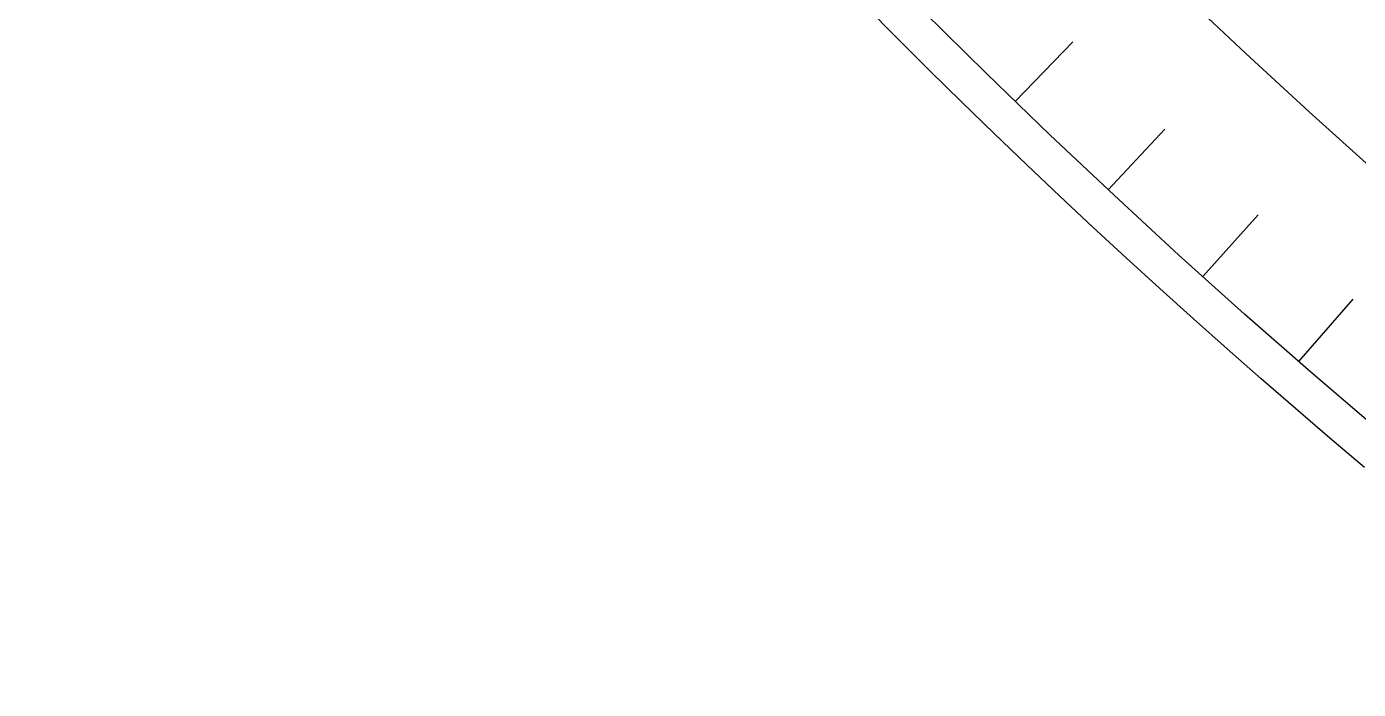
# Model space of a CAD drawing. Header units: millimetres. Extents: x -76 to 76, y -76 to 98.
# Drawn here: x -62.69 to -48.99, y -60.43 to -53.62 of the extents above; entities that cross this region are included whole.
import ezdxf

# ---------------------------------------------------------------- set-up
doc = ezdxf.new("R2010")
doc.units = ezdxf.units.MM
for name, color, linetype in [('CUT_OUTER', 1, 'Continuous'), ('ENGRAVE', 7, 'Continuous'), ('ENGRAVE_FINE', 8, 'Continuous')]:
    doc.layers.add(name, color=color, linetype=linetype)

msp = doc.modelspace()

# ---------------------------------------------------------------- linework, layer by layer
at = {"layer": 'CUT_OUTER'}
msp.add_lwpolyline([(-48.9312, -58.1527), (-49.2871, -57.8514), (-49.6411, -57.5479), (-49.9933, -57.2422), (-50.3436, -56.9344), (-50.692, -56.6244), (-51.0385, -56.3123), (-51.383, -55.9981), (-51.7257, -55.6817), (-52.0664, -55.3633), (-52.4051, -55.0428), (-52.7418, -54.7202), (-53.0766, -54.3955), (-53.4094, -54.0688), (-53.7401, -53.7401), (-54.0688, -53.4094)], dxfattribs=at)
at = {"layer": 'ENGRAVE'}
for radius in [75.6124, 73.6227, 69.9276]:
    msp.add_circle((0, 0), radius, dxfattribs=at)
at = {"layer": 'ENGRAVE_FINE'}
for points in [[(-52.5248, -54.391), (-51.9324, -53.7776)], [(-51.5675, -55.2994), (-50.986, -54.6758)], [(-50.5946, -56.191), (-50.024, -55.5573)], [(-49.6062, -57.0654), (-49.0468, -56.4218)]]:
    msp.add_lwpolyline(points, dxfattribs=at)

doc.saveas('drawing.dxf')
